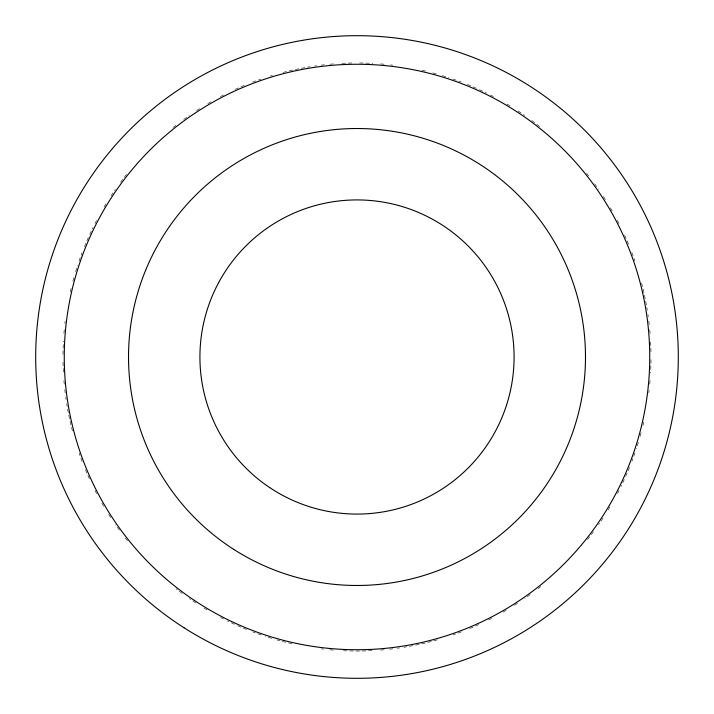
<?xml version="1.0" encoding="UTF-8"?>
<svg xmlns="http://www.w3.org/2000/svg" width="714" height="714" viewBox="0 0 714 714"><rect width="100%" height="100%" fill="white"/><g stroke="black" fill="none" stroke-linecap="round" stroke-linejoin="round"><path stroke-width="0.54" stroke-dasharray="3.57 2.68" d="M651.025 359.633A294.034 294.034 0 0 1 650.606 372.887M650.088 380.598A294.034 294.034 0 0 1 649.695 385.007M649.124 390.496A294.034 294.034 0 0 1 648.865 392.691M643.742 422.072A294.034 294.034 0 0 1 642.475 427.445M641.101 432.8A294.034 294.034 0 0 1 639.923 437.057M638.37 442.359A294.034 294.034 0 0 1 636.379 448.687M634.969 452.872A294.034 294.034 0 0 1 631.961 461.182M629.543 467.358A294.034 294.034 0 0 1 625.651 476.515M624.286 479.531A294.034 294.034 0 0 1 620.975 486.52M618.993 490.473A294.034 294.034 0 0 1 617.476 493.419M609.943 506.922A294.034 294.034 0 0 1 607.659 510.715M602.928 518.177A294.034 294.034 0 0 1 598.6 524.585M593.45 531.778A294.034 294.034 0 0 1 586.024 541.399M540.739 586.56A294.034 294.034 0 0 1 538.133 588.613M530.199 594.61A294.034 294.034 0 0 1 524.799 598.448M517.463 603.384A294.034 294.034 0 0 1 512.813 606.356M506.199 610.372A294.034 294.034 0 0 1 502.37 612.585M491.687 618.369A294.034 294.034 0 0 1 488.733 619.877M478.764 624.634A294.034 294.034 0 0 1 467.599 629.445M461.422 631.863A294.034 294.034 0 0 1 453.113 634.88M437.307 639.851A294.034 294.034 0 0 1 403.883 647.268M399.519 647.946A294.034 294.034 0 0 1 397.332 648.258M392.95 648.83A294.034 294.034 0 0 1 389.657 649.213M384.159 649.776A294.034 294.034 0 0 1 379.759 650.151M372.039 650.65A294.034 294.034 0 0 1 341.113 650.606M333.402 650.088A294.034 294.034 0 0 1 328.993 649.695M323.496 649.115A294.034 294.034 0 0 1 321.3 648.856M291.928 643.742A294.034 294.034 0 0 1 276.934 639.923M271.641 638.37A294.034 294.034 0 0 1 265.313 636.37M261.119 634.96A294.034 294.034 0 0 1 252.818 631.952M246.642 629.534A294.034 294.034 0 0 1 237.485 625.651M234.469 624.286A294.034 294.034 0 0 1 227.48 620.966M223.527 618.993A294.034 294.034 0 0 1 220.581 617.467M207.069 609.934A294.034 294.034 0 0 1 203.285 607.659M195.823 602.919A294.034 294.034 0 0 1 189.406 598.6M182.222 593.45A294.034 294.034 0 0 1 176.063 588.773M127.44 540.73A294.034 294.034 0 0 1 125.378 538.133M119.39 530.199A294.034 294.034 0 0 1 115.543 524.799M110.608 517.463A294.034 294.034 0 0 1 107.635 512.804M103.628 506.19A294.034 294.034 0 0 1 101.415 502.37M96.649 493.642A294.034 294.034 0 0 1 94.123 488.724M89.357 478.755A294.034 294.034 0 0 1 84.555 467.59M82.128 461.422A294.034 294.034 0 0 1 79.12 453.113M72.409 430.908A294.034 294.034 0 0 1 66.723 403.883M66.054 399.519A294.034 294.034 0 0 1 65.742 397.332M65.17 392.95A294.034 294.034 0 0 1 64.787 389.657M64.224 384.159A294.034 294.034 0 0 1 63.849 379.75M63.35 372.039A294.034 294.034 0 0 1 62.975 359.883M62.975 354.367A294.034 294.034 0 0 1 63.394 341.105M63.912 333.393A294.034 294.034 0 0 1 64.305 328.993M64.876 323.496A294.034 294.034 0 0 1 65.135 321.3M70.258 291.928A294.034 294.034 0 0 1 71.525 286.546M72.899 281.191A294.034 294.034 0 0 1 74.078 276.934M75.63 271.632A294.034 294.034 0 0 1 77.621 265.313M79.031 261.119A294.034 294.034 0 0 1 82.039 252.81M84.457 246.633A294.034 294.034 0 0 1 88.349 237.485M89.714 234.469A294.034 294.034 0 0 1 93.025 227.471M95.007 223.518A294.034 294.034 0 0 1 96.524 220.572M104.057 207.069A294.034 294.034 0 0 1 106.341 203.285M111.072 195.823A294.034 294.034 0 0 1 115.4 189.406M120.55 182.222A294.034 294.034 0 0 1 127.976 172.601M173.261 127.431A294.034 294.034 0 0 1 175.867 125.378M183.801 119.39A294.034 294.034 0 0 1 189.201 115.543M196.537 110.608A294.034 294.034 0 0 1 201.187 107.635M207.801 103.619A294.034 294.034 0 0 1 211.63 101.406M220.349 96.64A294.034 294.034 0 0 1 225.267 94.123M235.236 89.357A294.034 294.034 0 0 1 246.401 84.555M252.577 82.128A294.034 294.034 0 0 1 260.887 79.111M270.338 76.023A294.034 294.034 0 0 1 272.453 75.381M283.092 72.4A294.034 294.034 0 0 1 310.117 66.723M314.481 66.054A294.034 294.034 0 0 1 316.668 65.742M321.05 65.17A294.034 294.034 0 0 1 324.343 64.778M329.841 64.215A294.034 294.034 0 0 1 334.241 63.841M341.961 63.35A294.034 294.034 0 0 1 354.108 62.975M359.633 62.975A294.034 294.034 0 0 1 372.887 63.394M380.598 63.912A294.034 294.034 0 0 1 385.007 64.296M390.504 64.876A294.034 294.034 0 0 1 392.7 65.135M422.072 70.249A294.034 294.034 0 0 1 427.454 71.525M432.8 72.899A294.034 294.034 0 0 1 437.066 74.069M442.359 75.622A294.034 294.034 0 0 1 448.687 77.621M452.881 79.031A294.034 294.034 0 0 1 461.182 82.039M467.358 84.457A294.034 294.034 0 0 1 476.515 88.349M479.531 89.705A294.034 294.034 0 0 1 486.52 93.025M490.473 94.998A294.034 294.034 0 0 1 493.419 96.524M506.931 104.057A294.034 294.034 0 0 1 510.715 106.341M518.177 111.072A294.034 294.034 0 0 1 524.594 115.4M531.778 120.541A294.034 294.034 0 0 1 541.399 127.967M586.56 173.261A294.034 294.034 0 0 1 588.622 175.858M594.61 183.793A294.034 294.034 0 0 1 598.457 189.201M603.392 196.528A294.034 294.034 0 0 1 606.364 201.187M610.372 207.801A294.034 294.034 0 0 1 612.585 211.63M617.351 220.349A294.034 294.034 0 0 1 619.877 225.267M624.643 235.236A294.034 294.034 0 0 1 629.445 246.401M631.872 252.569A294.034 294.034 0 0 1 634.88 260.878M641.591 283.083A294.034 294.034 0 0 1 647.277 310.108M647.946 314.481A294.034 294.034 0 0 1 648.258 316.668M648.83 321.05A294.034 294.034 0 0 1 649.213 324.343M649.776 329.841A294.034 294.034 0 0 1 650.151 334.241M650.65 341.961A294.034 294.034 0 0 1 651.025 354.108"/><path stroke-width="1.07" d="M194.387 600.42A292.74 292.74 0 0 0 649.115 376.108A292.74 292.74 0 0 0 227.489 94.462A292.74 292.74 0 0 0 194.387 600.42M233.728 549.369A228.48 228.48 0 0 0 585.239 367.567A228.48 228.48 0 0 0 252.042 154.054A228.48 228.48 0 0 0 233.728 549.369M269.749 487.617A157.08 157.08 0 0 0 513.75 367.255A157.08 157.08 0 0 0 287.51 216.128A157.08 157.08 0 0 0 269.749 487.617M184.016 627.758A321.3 321.3 0 0 0 677.979 371.432A321.3 321.3 0 0 0 209.006 71.802A321.3 321.3 0 0 0 184.016 627.758"/></g></svg>
